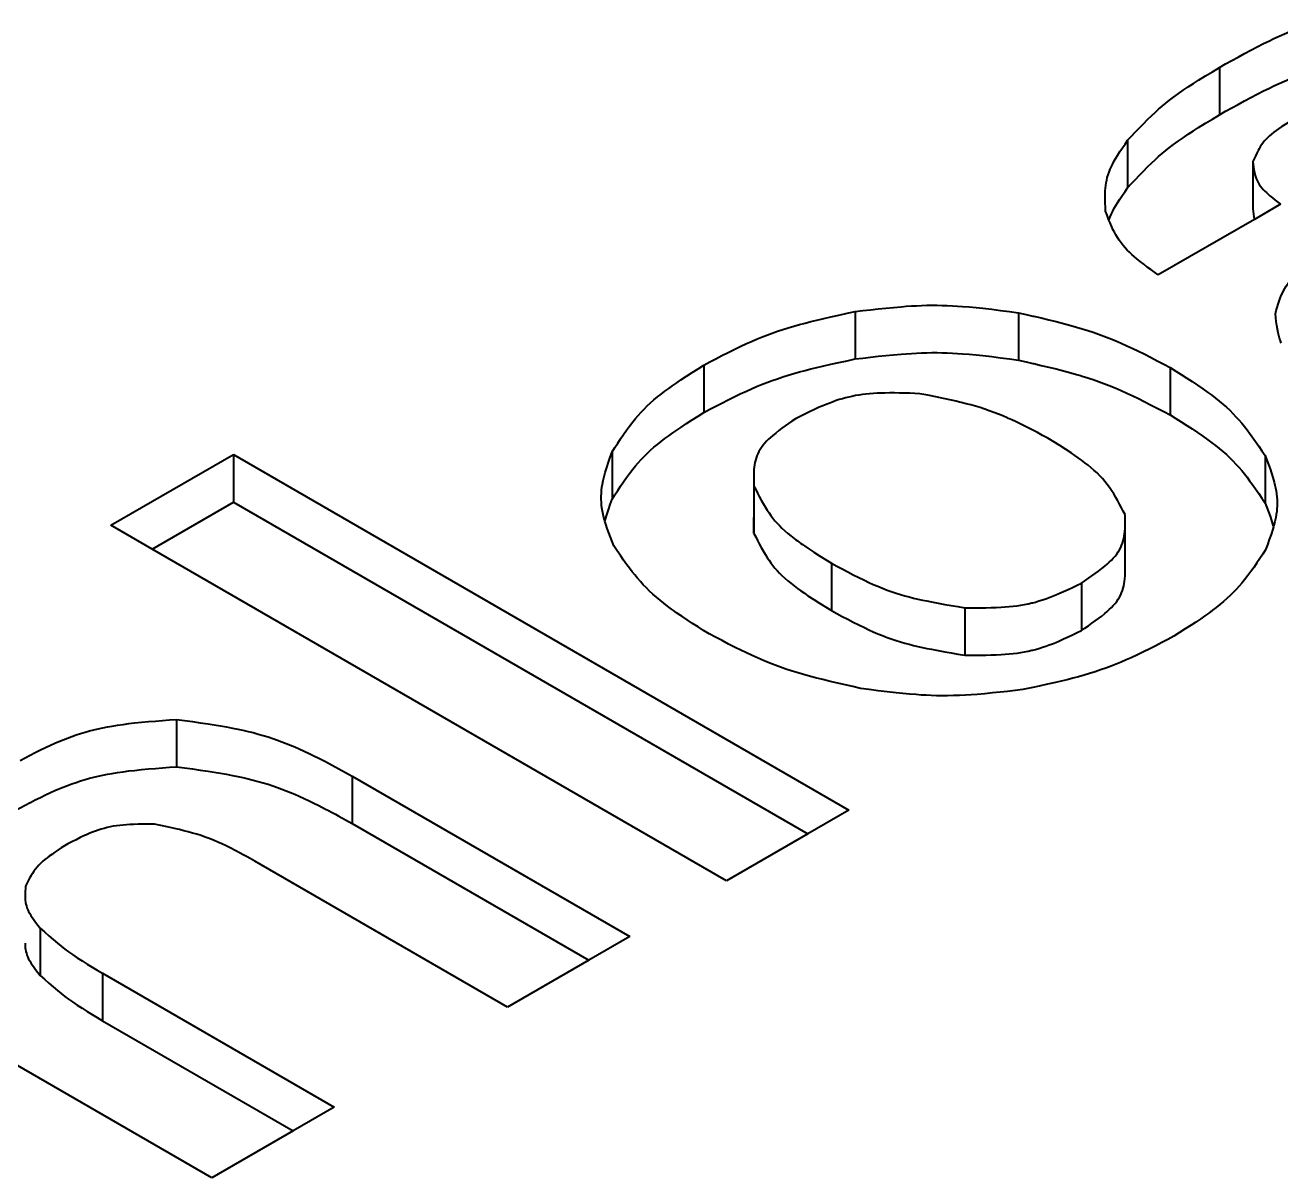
# Model space of a CAD drawing. Header units: millimetres. Extents: x 15 to 415, y 5 to 292.
# Drawn here: x 314.445 to 317.691, y 127.625 to 130.605 of the extents above; entities that cross this region are included whole.
import ezdxf

# ---------------------------------------------------------------- set-up
doc = ezdxf.new("R2010")
doc.units = ezdxf.units.MM
doc.layers.add('Geometries', color=7, linetype='Continuous')

msp = doc.modelspace()

# ---------------------------------------------------------------- linework, layer by layer
at = {"layer": 'Geometries', "linetype": 'Continuous', "lineweight": 40}
for p, q in [((317.5324, 130.4956), (317.5324, 130.3732)), ((317.2951, 130.3072), (317.2951, 130.1847)), ((317.6193, 130.2525), (317.6193, 130.13)), ((317.6906, 130.1419), (317.6228, 130.1027)), ((317.6228, 130.1027), (317.3742, 129.9592)), ((316.5909, 129.8646), (316.5909, 129.7421)), ((317.0132, 129.8614), (317.0132, 129.7389)), ((316.1999, 129.7263), (316.1999, 129.6038)), ((317.4054, 129.7199), (317.4054, 129.5974)), ((314.6668, 129.3121), (314.9832, 129.4948)), ((314.9832, 129.4948), (316.5742, 128.5762)), ((314.9832, 129.4948), (314.9832, 129.3723)), ((315.9626, 129.5018), (315.9626, 129.3794)), ((317.6505, 129.4922), (317.6505, 129.3697)), ((316.3285, 129.438), (316.3285, 129.3155)), ((316.3291, 129.4137), (316.3291, 129.3327)), ((314.7729, 129.2508), (314.9832, 129.3723)), ((314.9832, 129.3723), (316.4682, 128.515)), ((314.7729, 129.2508), (314.6668, 129.3121)), ((316.3291, 129.2912), (316.3291, 129.3327)), ((317.2887, 129.1964), (317.2887, 129.3189)), ((316.2578, 128.3935), (314.7729, 129.2508)), ((316.5297, 129.2143), (316.5297, 129.0918)), ((317.1759, 129.1628), (317.1759, 129.0404)), ((316.8739, 129.0992), (316.8739, 128.9767)), ((314.8362, 128.8103), (314.8362, 128.6879)), ((315.2907, 128.6637), (316.0082, 128.2494)), ((315.2907, 128.6637), (315.2907, 128.5412)), ((316.5742, 128.5762), (316.4682, 128.515)), ((315.2907, 128.5412), (315.9022, 128.1882)), ((314.839, 128.5267), (314.8389, 128.5267)), ((316.4682, 128.515), (316.2578, 128.3935)), ((315.6918, 128.0667), (315.0389, 128.4437)), ((314.4841, 128.2713), (314.4841, 128.1488)), ((316.0082, 128.2494), (315.9022, 128.1882)), ((314.9275, 127.6255), (313.8816, 128.2294)), ((315.9022, 128.1882), (315.6918, 128.0667)), ((314.6445, 128.1542), (315.2439, 127.8082)), ((314.6445, 128.1542), (314.6445, 128.0317)), ((314.6445, 128.0317), (315.1379, 127.7469)), ((315.2439, 127.8082), (315.1379, 127.7469)), ((315.1379, 127.7469), (314.9275, 127.6255))]:
    msp.add_line(p, q, dxfattribs=at)
at = {"layer": 'Geometries', "linetype": 'Continuous', "lineweight": 40, "flags": 128}
for points in [[(317.5324, 130.4956), (317.5485, 130.5046), (317.5646, 130.5136), (317.5808, 130.5225), (317.5971, 130.5314), (317.6135, 130.5401), (317.63, 130.5487), (317.6467, 130.5572), (317.66, 130.5637), (317.6734, 130.5701), (317.6869, 130.5763), (317.7006, 130.5824), (317.7144, 130.5884), (317.7285, 130.5941), (317.7427, 130.5997), (317.7568, 130.6049)], [(317.2951, 130.3072), (317.3051, 130.318), (317.3153, 130.3288), (317.3255, 130.3395), (317.3359, 130.3502), (317.3465, 130.3608), (317.3574, 130.3713), (317.3661, 130.3795), (317.3751, 130.3875), (317.3843, 130.3955), (317.3939, 130.4033), (317.4037, 130.411), (317.4137, 130.4186), (317.4261, 130.4276), (317.4389, 130.4365), (317.4519, 130.4452), (317.4651, 130.4539), (317.4785, 130.4624), (317.4963, 130.4736), (317.5143, 130.4846), (317.5324, 130.4956)], [(317.5324, 130.3732), (317.5485, 130.3822), (317.5646, 130.3911), (317.5808, 130.4001), (317.5971, 130.4089), (317.6135, 130.4177), (317.63, 130.4263), (317.6467, 130.4347), (317.66, 130.4412), (317.6734, 130.4476), (317.6869, 130.4539), (317.7006, 130.46), (317.7144, 130.4659), (317.7285, 130.4717), (317.7427, 130.4772), (317.7568, 130.4824)], [(317.2951, 130.1847), (317.3051, 130.1955), (317.3153, 130.2063), (317.3255, 130.2171), (317.3359, 130.2278), (317.3465, 130.2384), (317.3574, 130.2488), (317.3661, 130.257), (317.3751, 130.265), (317.3843, 130.273), (317.3939, 130.2808), (317.4037, 130.2885), (317.4137, 130.2961), (317.4261, 130.3051), (317.4389, 130.314), (317.4519, 130.3227), (317.4651, 130.3314), (317.4785, 130.34), (317.4963, 130.3511), (317.5143, 130.3622), (317.5324, 130.3732)], [(317.7285, 130.3644), (317.7196, 130.359), (317.7108, 130.3536), (317.7022, 130.3481), (317.6937, 130.3426), (317.6855, 130.3369), (317.6792, 130.3325), (317.6733, 130.3279), (317.6675, 130.3233), (317.6621, 130.3185), (317.657, 130.3137), (317.6526, 130.3092), (317.6486, 130.3047), (317.6449, 130.3), (317.6414, 130.2952), (317.6382, 130.2904), (317.6353, 130.2855), (317.6325, 130.2805), (317.6289, 130.2736), (317.6256, 130.2666), (317.6224, 130.2596), (317.6193, 130.2525)], [(317.237, 130.1602), (317.237, 130.1663), (317.2374, 130.1769), (317.238, 130.1837), (317.2387, 130.1906), (317.2397, 130.1974), (317.2411, 130.2042), (317.2427, 130.211), (317.2447, 130.2177), (317.2472, 130.225), (317.2501, 130.2323), (317.2534, 130.2395), (317.2569, 130.2467), (317.2608, 130.2539), (317.2648, 130.2611), (317.2691, 130.2682), (317.2753, 130.278), (317.2818, 130.2877), (317.2884, 130.2974), (317.2951, 130.3072)], [(317.6193, 130.2525), (317.6199, 130.2456), (317.6207, 130.2388), (317.6216, 130.2319), (317.6228, 130.2252), (317.6243, 130.2185), (317.6258, 130.2133), (317.6277, 130.2081), (317.6299, 130.2031), (317.6325, 130.1981), (317.6355, 130.1932), (317.6387, 130.1889), (317.6421, 130.1846), (317.6459, 130.1803), (317.6499, 130.1761), (317.6541, 130.172), (317.6585, 130.1679), (317.6632, 130.1638), (317.6698, 130.1583), (317.6766, 130.1528), (317.6836, 130.1473), (317.6906, 130.1419)], [(317.2382, 130.1238), (317.2377, 130.1345), (317.2372, 130.1451), (317.237, 130.1557), (317.237, 130.1602)], [(317.2467, 130.1012), (317.2472, 130.1025), (317.2501, 130.1098), (317.2534, 130.117), (317.2569, 130.1243), (317.2608, 130.1314), (317.2648, 130.1386), (317.2691, 130.1457), (317.2753, 130.1555), (317.2818, 130.1652), (317.2884, 130.175), (317.2951, 130.1847)], [(317.2467, 130.1012), (317.2457, 130.1037), (317.242, 130.1138), (317.2382, 130.1238)], [(317.6193, 130.13), (317.6199, 130.1231), (317.6207, 130.1163), (317.6216, 130.1095), (317.6228, 130.1027)], [(317.3742, 129.9592), (317.3647, 129.966), (317.3553, 129.9729), (317.346, 129.9797), (317.3368, 129.9867), (317.3279, 129.9936), (317.3192, 130.0007), (317.3126, 130.0063), (317.3063, 130.012), (317.3001, 130.0177), (317.2943, 130.0235), (317.2888, 130.0294), (317.2835, 130.0354), (317.2783, 130.042), (317.2734, 130.0487), (317.2689, 130.0556), (317.2647, 130.0625), (317.2609, 130.0695), (317.2573, 130.0766), (317.254, 130.0838), (317.2497, 130.0937), (317.2467, 130.1012)], [(317.6772, 129.8588), (317.6795, 129.867), (317.6818, 129.8752), (317.6843, 129.8834), (317.6869, 129.8915), (317.6899, 129.8996), (317.6924, 129.9059), (317.6952, 129.9122), (317.6983, 129.9184), (317.7017, 129.9245), (317.7053, 129.9306), (317.7104, 129.9383), (317.7158, 129.946), (317.7215, 129.9536), (317.7275, 129.9611), (317.7337, 129.9686), (317.7399, 129.9761), (317.7463, 129.9836)], [(316.1999, 129.7263), (316.2153, 129.7345), (316.2309, 129.7426), (316.2464, 129.7506), (316.2621, 129.7586), (316.2779, 129.7664), (316.2938, 129.7741), (316.31, 129.7816), (316.3228, 129.7874), (316.3358, 129.793), (316.349, 129.7984), (316.3623, 129.8037), (316.3759, 129.8088), (316.3897, 129.8136), (316.4037, 129.8183), (316.4179, 129.8227), (316.4323, 129.827), (316.4468, 129.8311), (316.4616, 129.835), (316.4765, 129.8388), (316.4915, 129.8425), (316.5066, 129.8461), (316.5275, 129.8509), (316.5486, 129.8555), (316.5697, 129.8601), (316.5909, 129.8646)], [(316.5909, 129.8646), (316.6107, 129.867), (316.6305, 129.8693), (316.6502, 129.8715), (316.67, 129.8736), (316.6897, 129.8755), (316.7095, 129.8772), (316.7228, 129.8781), (316.736, 129.879), (316.7493, 129.8797), (316.7626, 129.8803), (316.7759, 129.8807), (316.7892, 129.8809), (316.8025, 129.8809), (316.8157, 129.8806), (316.8289, 129.8802), (316.8422, 129.8797), (316.8554, 129.8789), (316.8686, 129.878), (316.8859, 129.8766), (316.9032, 129.8749), (316.9205, 129.8731), (316.9437, 129.8704), (316.9669, 129.8675), (316.99, 129.8645), (317.0132, 129.8614)], [(317.0132, 129.8614), (317.0328, 129.857), (317.0497, 129.8531)], [(317.0497, 129.8531), (317.0524, 129.8525), (317.0719, 129.848), (317.0913, 129.8434), (317.1106, 129.8386), (317.1297, 129.8337), (317.1486, 129.8287), (317.1633, 129.8245), (317.1779, 129.8202), (317.1922, 129.8157), (317.2064, 129.8111), (317.2203, 129.8062), (317.234, 129.8012), (317.2476, 129.7959), (317.2631, 129.7896), (317.2784, 129.783), (317.2935, 129.7762), (317.3008, 129.7729)], [(317.6922, 129.7829), (317.69, 129.7889), (317.6879, 129.7956), (317.6861, 129.8024), (317.6844, 129.8092), (317.6825, 129.819), (317.6809, 129.8289), (317.6795, 129.8388), (317.6783, 129.8488), (317.6772, 129.8588)], [(317.3008, 129.7729), (317.3084, 129.7693), (317.3216, 129.7629)], [(316.1999, 129.6038), (316.2153, 129.612), (316.2309, 129.6201), (316.2464, 129.6282), (316.2621, 129.6361), (316.2779, 129.644), (316.2938, 129.6517), (316.31, 129.6592), (316.3228, 129.6649), (316.3358, 129.6705), (316.349, 129.6759), (316.3623, 129.6812), (316.3759, 129.6863), (316.3897, 129.6911), (316.4037, 129.6958), (316.4179, 129.7002), (316.4323, 129.7045), (316.4468, 129.7086), (316.4616, 129.7125), (316.4765, 129.7163), (316.4915, 129.72), (316.5066, 129.7236), (316.5275, 129.7284), (316.5486, 129.733), (316.5697, 129.7376), (316.5909, 129.7421)], [(316.5909, 129.7421), (316.6107, 129.7445), (316.6305, 129.7468), (316.6502, 129.749), (316.67, 129.7511), (316.6897, 129.753), (316.7095, 129.7547), (316.7228, 129.7557), (316.736, 129.7565), (316.7493, 129.7572), (316.7626, 129.7578), (316.7759, 129.7582), (316.7892, 129.7584), (316.8025, 129.7584), (316.8157, 129.7582), (316.8289, 129.7578), (316.8422, 129.7572), (316.8554, 129.7564), (316.8686, 129.7555), (316.8859, 129.7541), (316.9032, 129.7525), (316.9205, 129.7506), (316.9437, 129.748), (316.9669, 129.7451), (316.99, 129.742), (317.0132, 129.7389)], [(317.0132, 129.7389), (317.0328, 129.7345), (317.0497, 129.7307)], [(317.3216, 129.7629), (317.3231, 129.7622), (317.3377, 129.755), (317.3547, 129.7463), (317.3717, 129.7376), (317.3885, 129.7288), (317.4054, 129.7199)], [(315.9626, 129.5018), (315.9697, 129.5131), (315.977, 129.5243), (315.9843, 129.5355), (315.9919, 129.5467), (315.9996, 129.5577), (316.0076, 129.5687), (316.016, 129.5795), (316.0229, 129.588), (316.03, 129.5963), (316.0375, 129.6045), (316.0452, 129.6126), (316.0533, 129.6206), (316.0618, 129.6284), (316.0707, 129.6362), (316.0798, 129.6438), (316.0893, 129.6513), (316.099, 129.6587), (316.109, 129.6661), (316.1191, 129.6734), (316.1295, 129.6806), (316.1401, 129.6877), (316.1548, 129.6974), (316.1697, 129.7071), (316.1847, 129.7167), (316.1999, 129.7263)], [(317.0497, 129.7307), (317.0524, 129.73), (317.0719, 129.7255), (317.0913, 129.7209), (317.1106, 129.7162), (317.1297, 129.7113), (317.1486, 129.7062), (317.1633, 129.702), (317.1731, 129.6992)], [(317.4054, 129.7199), (317.4197, 129.7109), (317.4339, 129.7018), (317.448, 129.6927), (317.462, 129.6836), (317.4758, 129.6744), (317.4893, 129.6651), (317.5025, 129.6557), (317.5126, 129.6482), (317.5225, 129.6406), (317.5321, 129.6329), (317.5414, 129.6252), (317.5504, 129.6173), (317.559, 129.6093), (317.5673, 129.6011), (317.5752, 129.5928), (317.5828, 129.5845), (317.5901, 129.576), (317.5972, 129.5674), (317.604, 129.5587), (317.6106, 129.55), (317.617, 129.5412), (317.6256, 129.5291), (317.634, 129.5168), (317.6423, 129.5045), (317.6505, 129.4922)], [(317.1731, 129.6992), (317.1779, 129.6977), (317.1922, 129.6933), (317.1978, 129.6915)], [(317.1978, 129.6915), (317.2064, 129.6886), (317.2203, 129.6837), (317.234, 129.6787), (317.2476, 129.6734), (317.2631, 129.6671), (317.2784, 129.6605), (317.2935, 129.6538), (317.3084, 129.6468), (317.3231, 129.6397), (317.3377, 129.6325), (317.3547, 129.6239), (317.3717, 129.6151), (317.3885, 129.6063), (317.4054, 129.5974)], [(316.7581, 129.6523), (316.745, 129.6528), (316.7319, 129.6533), (316.7188, 129.6536), (316.7058, 129.6539), (316.6929, 129.6541), (316.68, 129.6541), (316.6673, 129.654), (316.6574, 129.6537), (316.6476, 129.6533), (316.6378, 129.6528), (316.6282, 129.652), (316.6187, 129.6511), (316.6094, 129.65), (316.6003, 129.6487), (316.5913, 129.6472), (316.5824, 129.6454), (316.5741, 129.6435), (316.5659, 129.6415), (316.5578, 129.6393), (316.5498, 129.6369), (316.5419, 129.6343), (316.534, 129.6316), (316.5249, 129.6282), (316.5158, 129.6247), (316.5069, 129.621), (316.498, 129.6172), (316.4855, 129.6115), (316.473, 129.6057), (316.4606, 129.5997), (316.4483, 129.5935), (316.4361, 129.5874)], [(316.8601, 129.6308), (316.8523, 129.6327), (316.8396, 129.6356), (316.8194, 129.64), (316.7991, 129.6442), (316.7786, 129.6483), (316.7581, 129.6523)], [(315.9626, 129.3794), (315.9697, 129.3906), (315.977, 129.4019), (315.9843, 129.4131), (315.9919, 129.4242), (315.9996, 129.4353), (316.0076, 129.4462), (316.016, 129.4571), (316.0229, 129.4655), (316.03, 129.4738), (316.0375, 129.482), (316.0452, 129.4901), (316.0533, 129.4981), (316.0618, 129.506), (316.0707, 129.5137), (316.0798, 129.5213), (316.0893, 129.5288), (316.099, 129.5363), (316.109, 129.5436), (316.1191, 129.5509), (316.1295, 129.5581), (316.1401, 129.5652), (316.1548, 129.575), (316.1697, 129.5846), (316.1847, 129.5942), (316.1999, 129.6038)], [(316.9839, 129.5899), (316.9727, 129.5947), (316.9611, 129.5994), (316.9494, 129.604), (316.9374, 129.6084), (316.9258, 129.6124), (316.914, 129.6162), (316.902, 129.6198), (316.8898, 129.6232), (316.8774, 129.6265), (316.8649, 129.6297), (316.8601, 129.6308)], [(316.4361, 129.5874), (316.4273, 129.5813), (316.4186, 129.5753), (316.41, 129.5692), (316.4016, 129.5631), (316.3934, 129.5569), (316.3855, 129.5507), (316.3779, 129.5444), (316.3723, 129.5394), (316.3669, 129.5344), (316.3618, 129.5293), (316.357, 129.5241), (316.3526, 129.5189), (316.3485, 129.5135), (316.3483, 129.5133)], [(316.9874, 129.5883), (316.9842, 129.5898), (316.9839, 129.5899)], [(317.0051, 129.5802), (316.9954, 129.5847), (316.9874, 129.5883)], [(317.0497, 129.558), (317.0482, 129.5588), (317.0345, 129.5658), (317.0206, 129.5728), (317.0066, 129.5795), (317.0051, 129.5802)], [(317.4054, 129.5974), (317.4197, 129.5884), (317.4339, 129.5793), (317.448, 129.5703), (317.462, 129.5611), (317.4758, 129.5519), (317.4893, 129.5426), (317.5025, 129.5332), (317.5126, 129.5257), (317.5225, 129.5181), (317.5321, 129.5105), (317.5414, 129.5027), (317.5504, 129.4948), (317.559, 129.4868), (317.5673, 129.4786), (317.5752, 129.4704), (317.5828, 129.462), (317.5901, 129.4535), (317.5972, 129.4449), (317.604, 129.4363), (317.6106, 129.4275), (317.617, 129.4188), (317.6256, 129.4066), (317.634, 129.3943), (317.6423, 129.382), (317.6505, 129.3697)], [(317.089, 129.5372), (317.0754, 129.5444), (317.0618, 129.5516), (317.0497, 129.558)], [(317.2884, 129.3397), (317.2838, 129.3487), (317.2792, 129.3577), (317.2745, 129.3667), (317.2696, 129.3756), (317.2646, 129.3844), (317.2593, 129.3932), (317.2538, 129.4019), (317.2484, 129.4098), (317.2427, 129.4175), (317.2366, 129.4252), (317.2302, 129.4327), (317.2234, 129.4401), (317.2161, 129.4474), (317.2088, 129.4542), (317.2011, 129.4609), (317.1931, 129.4674), (317.1848, 129.4739), (317.1763, 129.4803), (317.1675, 129.4867), (317.1585, 129.4929), (317.1493, 129.4991), (317.1346, 129.5088), (317.1196, 129.5183), (317.1043, 129.5278), (317.089, 129.5372)], [(316.3483, 129.5133), (316.3449, 129.5081), (316.3417, 129.5026), (316.3389, 129.4971), (316.3366, 129.4914), (316.3346, 129.4857), (316.3329, 129.4799), (316.3316, 129.4742), (316.3306, 129.4684), (316.3298, 129.4625), (316.3292, 129.4566), (316.3287, 129.4481), (316.3285, 129.4396), (316.3285, 129.438)], [(315.9341, 129.3831), (315.9342, 129.3877), (315.9346, 129.3953), (315.9352, 129.403), (315.9362, 129.4106), (315.9375, 129.4182), (315.9395, 129.4282), (315.9419, 129.4382), (315.9446, 129.4482), (315.9487, 129.4616), (315.9531, 129.475), (315.9578, 129.4884), (315.9626, 129.5018)], [(317.6505, 129.4922), (317.6548, 129.4808), (317.6591, 129.4694), (317.6633, 129.4581), (317.6672, 129.4467), (317.6708, 129.4353), (317.674, 129.4239), (317.676, 129.4163), (317.6777, 129.4086), (317.6791, 129.401), (317.6803, 129.3933), (317.6812, 129.3856), (317.6817, 129.378), (317.682, 129.3703), (317.682, 129.3695)], [(316.3285, 129.438), (316.3286, 129.431), (316.3288, 129.4224), (316.3291, 129.4137)], [(316.3291, 129.4137), (316.3336, 129.4046), (316.3382, 129.3955), (316.3429, 129.3865), (316.3477, 129.3775), (316.3528, 129.3685), (316.358, 129.3596), (316.3636, 129.3509), (316.3682, 129.344), (316.373, 129.3373), (316.3781, 129.3306), (316.3834, 129.3241), (316.3891, 129.3176), (316.3951, 129.3112), (316.4014, 129.305), (316.4087, 129.2981), (316.4165, 129.2913), (316.4245, 129.2847), (316.4328, 129.2781), (316.4376, 129.2745)], [(315.9438, 129.3229), (315.9427, 129.3266), (315.9404, 129.3355), (315.9384, 129.3444), (315.9367, 129.3533), (315.9354, 129.3622), (315.9346, 129.3712), (315.9341, 129.3801), (315.9341, 129.3831)], [(315.9438, 129.3229), (315.9446, 129.3257), (315.9487, 129.3391), (315.9531, 129.3525), (315.9578, 129.3659), (315.9626, 129.3794)], [(317.6505, 129.3697), (317.6548, 129.3583), (317.6591, 129.347), (317.6633, 129.3356), (317.6672, 129.3242), (317.6708, 129.3128), (317.6722, 129.308)], [(317.682, 129.3695), (317.6818, 129.3627), (317.6813, 129.355), (317.6805, 129.3474), (317.6794, 129.3397), (317.6781, 129.3321), (317.6759, 129.3221), (317.6733, 129.3121), (317.6722, 129.308)], [(315.967, 129.2587), (315.9625, 129.27), (315.9581, 129.2813), (315.9539, 129.2926), (315.9498, 129.304), (315.9461, 129.3153), (315.9438, 129.3229)], [(316.3285, 129.3155), (316.3286, 129.3085), (316.3288, 129.2999), (316.3291, 129.2912)], [(317.2887, 129.3189), (317.2887, 129.3221), (317.2886, 129.3309), (317.2884, 129.3397)], [(317.2884, 129.304), (317.2884, 129.3045), (317.2887, 129.3133), (317.2887, 129.3189)], [(316.3291, 129.2912), (316.3336, 129.2821), (316.3382, 129.273), (316.3429, 129.264), (316.3477, 129.255), (316.3528, 129.246), (316.358, 129.2372), (316.362, 129.2308)], [(317.1759, 129.1628), (317.1849, 129.169), (317.1939, 129.1751), (317.2029, 129.1813), (317.2116, 129.1875), (317.2201, 129.1938), (317.2283, 129.2001), (317.2362, 129.2064), (317.2421, 129.2115), (317.2477, 129.2166), (317.2531, 129.2218), (317.2581, 129.2271), (317.2627, 129.2324), (317.267, 129.2378), (317.2708, 129.2433), (317.2742, 129.2489), (317.2772, 129.2546), (317.2797, 129.2603), (317.2818, 129.2662), (317.2836, 129.2721), (317.2851, 129.2779), (317.2862, 129.2838), (317.2871, 129.2898), (317.2878, 129.2958), (317.2884, 129.304)], [(317.6722, 129.308), (317.6704, 129.302), (317.6662, 129.2886), (317.6615, 129.2752), (317.6566, 129.2618), (317.6516, 129.2484)], [(316.0274, 129.176), (316.021, 129.1837), (316.0141, 129.1923), (316.0074, 129.201), (316.0009, 129.2098), (315.9922, 129.2219), (315.9837, 129.2341), (315.9753, 129.2464), (315.967, 129.2587)], [(316.4376, 129.2745), (316.4415, 129.2717), (316.4503, 129.2653), (316.4545, 129.2623)], [(316.4545, 129.2623), (316.4594, 129.259), (316.4687, 129.2527), (316.4836, 129.243), (316.4988, 129.2334), (316.5142, 129.2238), (316.5297, 129.2143)], [(317.6516, 129.2484), (317.6443, 129.2372), (317.637, 129.226), (317.6295, 129.2149), (317.6219, 129.2039), (317.6141, 129.1929), (317.606, 129.182), (317.5976, 129.1712), (317.5907, 129.1629), (317.5835, 129.1546), (317.5761, 129.1464), (317.5683, 129.1383), (317.5602, 129.1304), (317.5517, 129.1226), (317.5429, 129.1149), (317.5337, 129.1073), (317.5243, 129.0998), (317.5146, 129.0924), (317.5047, 129.0851), (317.4946, 129.0779), (317.4842, 129.0707), (317.4738, 129.0636), (317.4716, 129.0622)], [(316.362, 129.2308), (316.3636, 129.2284), (316.3682, 129.2216), (316.3728, 129.2151)], [(316.3728, 129.2151), (316.373, 129.2148), (316.3781, 129.2082), (316.3834, 129.2016), (316.3891, 129.1951), (316.3951, 129.1887), (316.4014, 129.1825), (316.4087, 129.1756), (316.4165, 129.1689), (316.4245, 129.1622), (316.4328, 129.1557), (316.4415, 129.1492), (316.4503, 129.1428), (316.4594, 129.1365), (316.4687, 129.1302), (316.4836, 129.1205), (316.4988, 129.1109), (316.5142, 129.1013), (316.5297, 129.0918)], [(316.5297, 129.2143), (316.5436, 129.2067), (316.5576, 129.1992), (316.5716, 129.1917), (316.5858, 129.1844), (316.6, 129.1771), (316.6145, 129.1701), (316.626, 129.1647), (316.6377, 129.1595), (316.6495, 129.1544), (316.6615, 129.1496), (316.6737, 129.1449), (316.6861, 129.1405), (316.6969, 129.1369), (316.7079, 129.1334), (316.719, 129.1302), (316.7303, 129.1271), (316.7418, 129.1242), (316.7532, 129.1215), (316.7648, 129.1189), (316.7764, 129.1165), (316.7882, 129.1141), (316.8051, 129.1109), (316.8222, 129.1078), (316.8394, 129.1049), (316.8566, 129.102), (316.8739, 129.0992)], [(317.1759, 129.0404), (317.1849, 129.0465), (317.1939, 129.0526), (317.2029, 129.0588), (317.2116, 129.065), (317.2201, 129.0713), (317.2283, 129.0776), (317.2362, 129.084), (317.2421, 129.089), (317.2477, 129.0942), (317.2531, 129.0994), (317.2581, 129.1046), (317.2627, 129.11), (317.267, 129.1154), (317.2708, 129.1209), (317.2742, 129.1264), (317.2772, 129.1321), (317.2797, 129.1379), (317.2818, 129.1437), (317.2836, 129.1496), (317.2851, 129.1554), (317.2862, 129.1614), (317.2871, 129.1673), (317.2878, 129.1734), (317.2884, 129.182), (317.2887, 129.1908), (317.2887, 129.1964)], [(316.1213, 129.0919), (316.1161, 129.0957), (316.1059, 129.1032), (316.096, 129.1107), (316.0864, 129.1184), (316.0771, 129.1261), (316.0681, 129.134), (316.0594, 129.142), (316.0511, 129.1501), (316.0431, 129.1584), (316.0355, 129.1667), (316.0281, 129.1752), (316.0274, 129.176)], [(317.0497, 129.112), (317.0569, 129.1139), (317.066, 129.1165), (317.0749, 129.1193), (317.0838, 129.1223), (317.0924, 129.1254), (317.1009, 129.1286), (317.1093, 129.132), (317.1176, 129.1356), (317.1294, 129.1408), (317.1411, 129.1461), (317.1527, 129.1516), (317.1643, 129.1572), (317.1759, 129.1628)], [(316.1385, 129.0799), (316.1293, 129.0863), (316.1213, 129.0919)], [(316.5297, 129.0918), (316.5436, 129.0842), (316.5576, 129.0767), (316.5716, 129.0692), (316.5858, 129.0619), (316.6, 129.0547), (316.6145, 129.0476), (316.626, 129.0423), (316.6377, 129.037), (316.6495, 129.032), (316.6615, 129.0271), (316.6737, 129.0224), (316.6861, 129.018), (316.6969, 129.0144), (316.7079, 129.011), (316.719, 129.0077), (316.7303, 129.0047), (316.7418, 129.0017), (316.7532, 128.999), (316.7648, 128.9965), (316.7764, 128.994), (316.7882, 128.9916), (316.8051, 128.9884), (316.8222, 128.9854), (316.8394, 128.9824), (316.8566, 128.9795), (316.8739, 128.9767)], [(316.8739, 129.0992), (316.8876, 129.0991), (316.9013, 129.099), (316.9149, 129.0991), (316.9285, 129.0992), (316.942, 129.0995), (316.9554, 129.0999), (316.9686, 129.1005), (316.9789, 129.1012), (316.9891, 129.102), (316.9992, 129.1031), (317.0092, 129.1043), (317.019, 129.1057), (317.0287, 129.1074), (317.0383, 129.1093), (317.0476, 129.1115), (317.0497, 129.112)], [(316.2132, 129.0316), (316.1989, 129.0406), (316.1847, 129.0496), (316.1706, 129.0587), (316.1566, 129.0678), (316.1428, 129.077), (316.1385, 129.0799)], [(317.4716, 129.0622), (317.4591, 129.0539), (317.4443, 129.0443), (317.4293, 129.0347), (317.4143, 129.0252)], [(316.6043, 128.8907), (316.5847, 128.8951), (316.5652, 128.8995), (316.5457, 128.904), (316.5263, 128.9086), (316.5071, 128.9133), (316.488, 128.9182), (316.4692, 128.9232), (316.4545, 128.9274), (316.44, 128.9316), (316.4257, 128.9361), (316.4116, 128.9407), (316.3977, 128.9456), (316.384, 128.9506), (316.3705, 128.9558), (316.3551, 128.9621), (316.3398, 128.9687), (316.3248, 128.9754), (316.3099, 128.9823), (316.2952, 128.9894), (316.2807, 128.9966), (316.2637, 129.0052), (316.2468, 129.014), (316.23, 129.0228), (316.2132, 129.0316)], [(317.0497, 128.9895), (317.0569, 128.9914), (317.066, 128.994), (317.0749, 128.9968), (317.0838, 128.9998), (317.0924, 129.0029), (317.1009, 129.0062), (317.1093, 129.0096), (317.1176, 129.0131), (317.1294, 129.0183), (317.1411, 129.0236), (317.1527, 129.0291), (317.1643, 129.0347), (317.1759, 129.0404)], [(317.4143, 129.0252), (317.3989, 129.0171), (317.3959, 129.0155)], [(316.8739, 128.9767), (316.8876, 128.9766), (316.9013, 128.9766), (316.9149, 128.9766), (316.9285, 128.9767), (316.942, 128.977), (316.9554, 128.9774), (316.9686, 128.9781), (316.9789, 128.9787), (316.9891, 128.9796), (316.9992, 128.9806), (317.0092, 128.9818), (317.019, 128.9833), (317.0287, 128.9849), (317.0383, 128.9868), (317.0476, 128.989), (317.0497, 128.9895)], [(317.3959, 129.0155), (317.3834, 129.009), (317.3679, 129.0009), (317.3523, 128.993), (317.3365, 128.9852), (317.3206, 128.9775), (317.3045, 128.97), (317.2959, 128.9662)], [(317.2959, 128.9662), (317.2917, 128.9643), (317.2788, 128.9587), (317.2656, 128.9533), (317.2523, 128.9481), (317.2388, 128.943), (317.2251, 128.9382), (317.2111, 128.9335), (317.197, 128.9291), (317.1826, 128.9249), (317.1681, 128.9208), (317.1534, 128.9169), (317.1385, 128.9131), (317.1236, 128.9094), (317.1085, 128.9059), (317.0876, 128.9012), (317.0666, 128.8965), (317.0497, 128.8929)], [(317.0243, 128.8875), (317.0047, 128.8852), (316.985, 128.883), (316.9654, 128.8808), (316.9457, 128.8788), (316.9261, 128.8769), (316.9064, 128.8752), (316.891, 128.8741), (316.8756, 128.8732), (316.8602, 128.8724), (316.8447, 128.8719), (316.8293, 128.8716), (316.8139, 128.8716), (316.8008, 128.8718), (316.7876, 128.8722), (316.7744, 128.8728), (316.7613, 128.8735), (316.7481, 128.8744), (316.7309, 128.8758), (316.7137, 128.8774), (316.6965, 128.8792), (316.6734, 128.8819), (316.6504, 128.8847), (316.6273, 128.8877), (316.6043, 128.8907)], [(317.0497, 128.8929), (317.0455, 128.892), (317.0243, 128.8875)], [(314.4319, 128.7045), (314.4449, 128.7114), (314.4579, 128.7182), (314.471, 128.7248), (314.4842, 128.7314), (314.4975, 128.7378), (314.5109, 128.744), (314.5216, 128.7488), (314.5324, 128.7534), (314.5433, 128.7578), (314.5543, 128.7621), (314.5655, 128.7663), (314.5768, 128.7702), (314.5883, 128.7739), (314.5999, 128.7775), (314.6111, 128.7806), (314.6225, 128.7836), (314.6341, 128.7863), (314.6458, 128.7888), (314.6577, 128.7911), (314.6697, 128.7933), (314.684, 128.7956), (314.6985, 128.7976), (314.7132, 128.7995), (314.728, 128.8012), (314.7458, 128.8031), (314.7637, 128.8047), (314.7817, 128.8063), (314.7998, 128.8077), (314.818, 128.809), (314.8362, 128.8103)], [(314.8362, 128.8103), (314.8567, 128.8076), (314.8772, 128.8047), (314.8976, 128.8019), (314.918, 128.7988), (314.9338, 128.7964), (314.9496, 128.7938), (314.9652, 128.791), (314.9807, 128.7881), (314.9944, 128.7854), (315.0079, 128.7825), (315.0213, 128.7794), (315.0345, 128.7762), (315.0475, 128.7727), (315.0604, 128.7691), (315.073, 128.7652), (315.0855, 128.7611), (315.0972, 128.7571), (315.1087, 128.7528), (315.1201, 128.7485), (315.1313, 128.7439), (315.1424, 128.7393), (315.1534, 128.7345), (315.1662, 128.7287), (315.1789, 128.7227), (315.1915, 128.7166), (315.2039, 128.7104), (315.2215, 128.7013), (315.239, 128.692), (315.2563, 128.6827), (315.2735, 128.6732), (315.2907, 128.6637)], [(314.4586, 128.596), (314.471, 128.6024), (314.4842, 128.6089), (314.4975, 128.6153), (314.5109, 128.6215), (314.5216, 128.6263), (314.5324, 128.6309), (314.5433, 128.6354), (314.5543, 128.6397), (314.5655, 128.6438), (314.5768, 128.6477), (314.5883, 128.6515), (314.5999, 128.655), (314.6111, 128.6582), (314.6225, 128.6611), (314.6341, 128.6638), (314.6458, 128.6663), (314.6577, 128.6687), (314.6697, 128.6708), (314.684, 128.6731), (314.6985, 128.6752), (314.7132, 128.6771), (314.728, 128.6788), (314.7458, 128.6806), (314.7637, 128.6823), (314.7817, 128.6838), (314.7998, 128.6852), (314.818, 128.6866), (314.8362, 128.6879)], [(314.8362, 128.6879), (314.8567, 128.6851), (314.8772, 128.6823), (314.8976, 128.6794), (314.918, 128.6764), (314.9338, 128.6739), (314.9496, 128.6713), (314.9652, 128.6685), (314.9807, 128.6656), (314.9944, 128.6629), (315.0079, 128.66), (315.0213, 128.6569), (315.0345, 128.6537), (315.0475, 128.6503), (315.0604, 128.6466), (315.073, 128.6427), (315.0855, 128.6386), (315.0972, 128.6346), (315.1087, 128.6304), (315.1201, 128.626), (315.1313, 128.6215), (315.1424, 128.6168), (315.1534, 128.612), (315.1662, 128.6062), (315.1789, 128.6002), (315.1915, 128.5941), (315.2039, 128.5879), (315.2215, 128.5788), (315.2273, 128.5758)], [(314.4061, 128.5682), (314.419, 128.5751), (314.4319, 128.582), (314.4449, 128.5889), (314.4579, 128.5957), (314.4586, 128.596)], [(315.2273, 128.5758), (315.239, 128.5696), (315.247, 128.5652)], [(315.247, 128.5652), (315.2563, 128.5602), (315.2735, 128.5507), (315.2907, 128.5412)], [(314.7793, 128.5395), (314.7686, 128.5396), (314.7579, 128.5396), (314.7473, 128.5395), (314.7367, 128.5394), (314.7262, 128.5391), (314.7158, 128.5386), (314.707, 128.5381), (314.6983, 128.5374), (314.6897, 128.5366), (314.6812, 128.5355), (314.6729, 128.5342), (314.6647, 128.5327), (314.6567, 128.5309), (314.649, 128.5289), (314.6414, 128.5267), (314.6339, 128.5243), (314.6266, 128.5218), (314.6194, 128.519), (314.6122, 128.5162), (314.6052, 128.5132), (314.6034, 128.5124)], [(314.8389, 128.5267), (314.828, 128.5292), (314.8119, 128.5327), (314.7956, 128.5362), (314.7793, 128.5395)], [(314.6034, 128.5124), (314.5982, 128.51), (314.5874, 128.5049), (314.5766, 128.4996), (314.566, 128.4942), (314.5554, 128.4887)], [(315.0082, 128.4608), (315.0007, 128.4649), (314.9878, 128.4718), (314.9747, 128.4785), (314.9643, 128.4837), (314.9537, 128.4887), (314.9429, 128.4935), (314.9319, 128.4981), (314.9207, 128.5026), (314.9104, 128.5064), (314.8998, 128.5101), (314.889, 128.5135), (314.878, 128.5168), (314.8668, 128.5198), (314.8554, 128.5228), (314.844, 128.5256), (314.839, 128.5267)], [(314.5554, 128.4887), (314.5468, 128.4834), (314.5382, 128.4781), (314.5298, 128.4727), (314.5215, 128.4672), (314.5135, 128.4617), (314.5074, 128.4573), (314.5015, 128.4529), (314.4958, 128.4483), (314.4904, 128.4437), (314.4854, 128.439), (314.4803, 128.4339), (314.4757, 128.4286), (314.4714, 128.4232), (314.4675, 128.4178), (314.4638, 128.4122), (314.4604, 128.4066), (314.4566, 128.3998), (314.453, 128.3931), (314.4496, 128.3862), (314.4462, 128.3794)], [(315.0185, 128.4552), (315.0135, 128.4579), (315.0082, 128.4608)], [(315.0389, 128.4437), (315.0263, 128.4508), (315.0185, 128.4552)], [(314.4462, 128.3794), (314.4457, 128.373), (314.4453, 128.3667), (314.445, 128.3603), (314.4449, 128.3545)], [(314.4449, 128.3545), (314.4449, 128.354), (314.445, 128.3478), (314.4454, 128.3429), (314.446, 128.338), (314.4462, 128.3368)], [(314.4462, 128.3368), (314.4469, 128.3331), (314.4481, 128.3283), (314.4496, 128.3236), (314.4516, 128.3185), (314.454, 128.3136), (314.4567, 128.3086), (314.4596, 128.3037), (314.4628, 128.2988), (314.4662, 128.294), (314.472, 128.2864), (314.478, 128.2788), (314.4841, 128.2713)], [(314.4841, 128.2713), (314.495, 128.2613), (314.5059, 128.2514), (314.5171, 128.2416), (314.5285, 128.2319), (314.5377, 128.2244), (314.5472, 128.217), (314.557, 128.2098), (314.5671, 128.2026), (314.5794, 128.1943), (314.5921, 128.1861), (314.605, 128.1781), (314.6181, 128.1701), (314.6313, 128.1621), (314.6445, 128.1542)], [(314.4449, 128.2321), (314.4449, 128.2316), (314.445, 128.2253), (314.4454, 128.2204), (314.446, 128.2155), (314.4469, 128.2107), (314.4481, 128.2059), (314.4496, 128.2011), (314.4516, 128.1961), (314.454, 128.1911), (314.4567, 128.1862), (314.4596, 128.1812), (314.4628, 128.1764), (314.4662, 128.1715), (314.472, 128.1639), (314.478, 128.1564), (314.4841, 128.1488)], [(314.4841, 128.1488), (314.495, 128.1389), (314.5059, 128.129), (314.5171, 128.1191), (314.5285, 128.1094), (314.5377, 128.1019), (314.5472, 128.0945), (314.557, 128.0873), (314.5671, 128.0802), (314.5794, 128.0718), (314.5921, 128.0637), (314.605, 128.0556), (314.6181, 128.0476), (314.6313, 128.0397), (314.6445, 128.0317)]]:
    msp.add_lwpolyline(points, dxfattribs=at)

doc.saveas('drawing.dxf')
